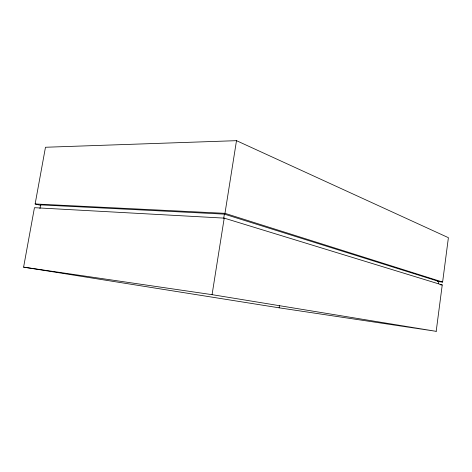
<?xml version="1.0" encoding="UTF-8"?>
<svg xmlns="http://www.w3.org/2000/svg" width="472" height="472" viewBox="0 0 472 472"><rect width="100%" height="100%" fill="white"/><g stroke="black" fill="none" stroke-linecap="round" stroke-linejoin="round"><path stroke-width="0.71" d="M436.187 331.332L442.234 284.964L224.212 218.123L34.45 207.686L23.6 267.14L279.111 307.821L436.187 331.332L212.07 294.658L23.6 267.14M438.222 281.607L442.612 282.055L448.4 237.681L236.496 140.668L45.477 147.258L35.129 203.963L40.852 205.379M438.405 283.595L438.689 281.412L224.365 214.129L40.616 204.877L39.943 208.594M279.111 307.821L279.436 305.667M223.722 218.182L224.365 214.129M212.07 294.658L224.212 218.123M442.612 282.055L224.967 213.338L236.496 140.668M35.129 203.963L224.967 213.338M437.231 281.265L438.689 281.412M440.04 284.734L442.234 284.964"/></g></svg>
